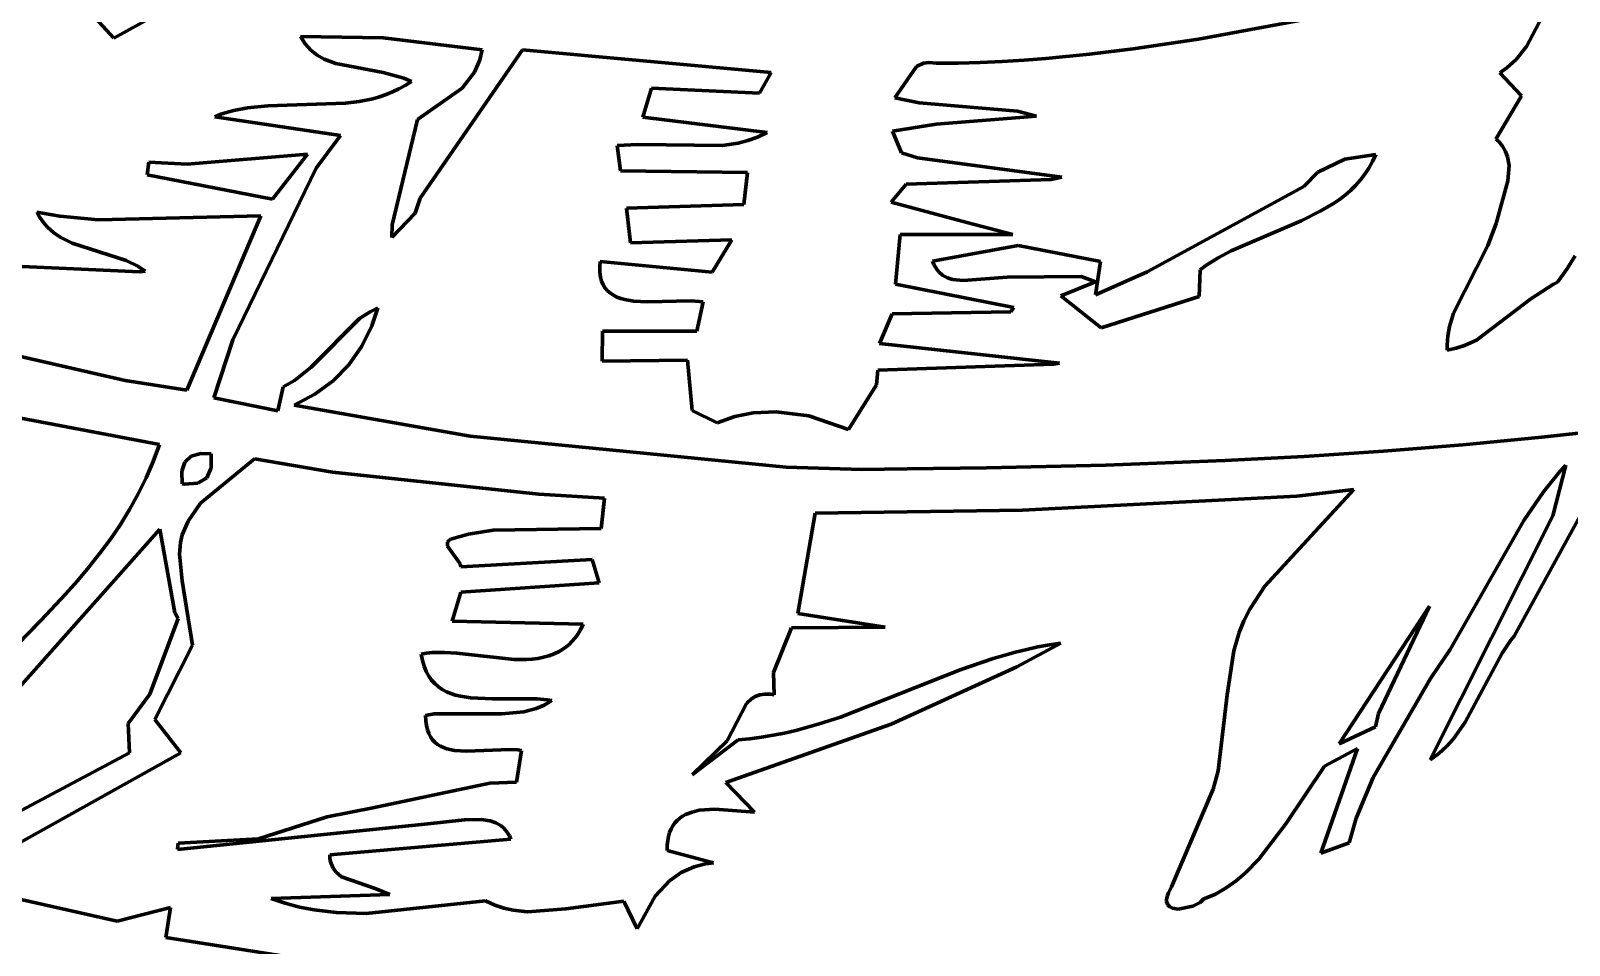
# Model space of a CAD drawing. Header units: millimetres. Extents: x 0 to 14.2, y 0 to 19.5.
# Drawn here: x 7.375 to 8.887, y 10.736 to 11.635 of the extents above; entities that cross this region are included whole.
import ezdxf

# ---------------------------------------------------------------- set-up
doc = ezdxf.new("R2010")
doc.units = ezdxf.units.MM
doc.layers.add('color#010101ff', color=7, linetype='CONTINUOUS', lineweight=100)
doc.layers.add('color#fdfdfdff', color=7, linetype='CONTINUOUS', lineweight=100)

msp = doc.modelspace()

# ---------------------------------------------------------------- linework, layer by layer
at = {"layer": 'color#010101ff'}
for p, q in [((7.2566, 11.8465), (7.4563, 11.6274)), ((8.8451, 11.6192), (8.8838, 11.6923)), ((8.82, 11.6816), (8.5226, 11.6263)), ((7.4563, 11.6274), (7.5402, 11.6739)), ((7.7211, 11.6276), (7.64, 11.6291)), ((7.64, 11.6291), (7.6422, 11.6253)), ((7.6422, 11.6253), (7.6446, 11.6217)), ((7.6446, 11.6217), (7.6473, 11.6186)), ((7.6473, 11.6186), (7.6501, 11.6157)), ((7.8184, 11.6158), (7.7211, 11.6276)), ((7.8582, 11.6161), (7.7576, 11.47)), ((7.8161, 11.606), (7.8184, 11.6158)), ((8.1025, 11.5935), (7.8582, 11.6161)), ((8.4585, 11.6168), (8.4157, 11.6116)), ((8.5226, 11.6263), (8.4585, 11.6168)), ((8.8349, 11.6065), (8.8451, 11.6192)), ((7.6501, 11.6157), (7.6532, 11.6131)), ((7.6532, 11.6131), (7.6564, 11.6108)), ((7.6564, 11.6108), (7.6633, 11.6068)), ((7.6633, 11.6068), (7.6746, 11.6025)), ((7.6746, 11.6025), (7.7211, 11.5936)), ((7.8108, 11.5941), (7.8161, 11.606)), ((8.2522, 11.6027), (8.2454, 11.5995)), ((8.258, 11.6035), (8.2522, 11.6027)), ((8.2647, 11.6027), (8.258, 11.6035)), ((8.2864, 11.6029), (8.2647, 11.6027)), ((8.308, 11.6035), (8.2864, 11.6029)), ((8.3297, 11.6045), (8.308, 11.6035)), ((8.3512, 11.6058), (8.3297, 11.6045)), ((8.3727, 11.6074), (8.3512, 11.6058)), ((8.4157, 11.6116), (8.3727, 11.6074)), ((8.8258, 11.5982), (8.8349, 11.6065)), ((7.7211, 11.5936), (7.7414, 11.5882)), ((7.7414, 11.5882), (7.7489, 11.5849)), ((7.7988, 11.5783), (7.8108, 11.5941)), ((8.091, 11.5732), (8.1025, 11.5935)), ((8.2454, 11.5995), (8.2243, 11.5686)), ((8.8189, 11.5933), (8.8258, 11.5982)), ((8.8403, 11.5708), (8.8189, 11.5933)), ((7.724, 11.572), (7.7175, 11.5698)), ((7.7304, 11.5745), (7.724, 11.572)), ((7.7367, 11.5775), (7.7304, 11.5745)), ((7.7429, 11.581), (7.7367, 11.5775)), ((7.7489, 11.5849), (7.7429, 11.581)), ((7.7548, 11.5476), (7.7988, 11.5783)), ((7.9765, 11.5497), (7.9849, 11.5781)), ((7.9849, 11.5781), (8.091, 11.5732)), ((8.815, 11.5282), (8.8403, 11.5708)), ((7.5745, 11.5564), (7.5681, 11.5547)), ((7.5877, 11.559), (7.5745, 11.5564)), ((7.6079, 11.561), (7.5877, 11.559)), ((7.6841, 11.5634), (7.6079, 11.561)), ((7.6976, 11.5652), (7.6841, 11.5634)), ((7.711, 11.5679), (7.6976, 11.5652)), ((7.7175, 11.5698), (7.711, 11.5679)), ((8.2243, 11.5686), (8.2481, 11.5638)), ((8.2481, 11.5638), (8.3447, 11.5558)), ((8.3447, 11.5558), (8.3633, 11.5507)), ((7.5617, 11.5526), (7.5555, 11.5502)), ((7.5555, 11.5502), (7.6792, 11.5316)), ((7.5681, 11.5547), (7.5617, 11.5526)), ((7.7301, 11.4439), (7.7548, 11.5476)), ((8.0986, 11.5348), (7.9765, 11.5497)), ((8.2648, 11.5427), (8.2219, 11.536)), ((8.3633, 11.5507), (8.2648, 11.5427)), ((7.6792, 11.5316), (7.6554, 11.4995)), ((8.07, 11.5241), (8.0798, 11.5267)), ((8.0798, 11.5267), (8.0893, 11.5302)), ((8.0893, 11.5302), (8.0986, 11.5348)), ((8.2219, 11.536), (8.2307, 11.5147)), ((8.8175, 11.526), (8.815, 11.5282)), ((8.8216, 11.5212), (8.8175, 11.526)), ((7.6466, 11.5135), (7.5284, 11.5034)), ((7.6123, 11.4692), (7.6466, 11.5135)), ((7.9511, 11.5218), (7.9715, 11.523)), ((7.9546, 11.4969), (7.9511, 11.5218)), ((7.9715, 11.523), (8.0549, 11.5219)), ((8.0549, 11.5219), (8.07, 11.5241)), ((8.2307, 11.5147), (8.2465, 11.5096)), ((8.6667, 11.5085), (8.697, 11.5129)), ((8.697, 11.5129), (8.6938, 11.506)), ((8.8246, 11.5161), (8.8216, 11.5212)), ((8.8266, 11.5107), (8.8246, 11.5161)), ((8.828, 11.5021), (8.8266, 11.5107)), ((7.4907, 11.5054), (7.4891, 11.493)), ((7.5284, 11.5034), (7.4907, 11.5054)), ((7.6554, 11.4995), (7.5734, 11.3307)), ((8.0792, 11.4954), (7.9546, 11.4969)), ((8.0758, 11.4638), (8.0792, 11.4954)), ((8.2465, 11.5096), (8.3882, 11.4906)), ((8.6263, 11.4815), (8.64, 11.4957)), ((8.64, 11.4957), (8.6667, 11.5085)), ((8.6902, 11.4996), (8.6862, 11.4936)), ((8.6938, 11.506), (8.6902, 11.4996)), ((8.8268, 11.487), (8.828, 11.5021)), ((7.4891, 11.493), (7.6123, 11.4692)), ((8.2353, 11.4838), (8.2205, 11.4662)), ((8.3778, 11.4883), (8.2353, 11.4838)), ((8.3882, 11.4906), (8.3778, 11.4883)), ((8.4723, 11.3977), (8.6263, 11.4815)), ((8.6771, 11.4827), (8.6721, 11.4778)), ((8.6819, 11.488), (8.6771, 11.4827)), ((8.6862, 11.4936), (8.6819, 11.488)), ((8.8152, 11.4451), (8.8268, 11.487)), ((7.7576, 11.47), (7.7527, 11.4552)), ((8.2205, 11.4662), (8.2949, 11.4463)), ((8.6554, 11.4649), (8.6431, 11.4575)), ((8.6612, 11.4689), (8.6554, 11.4649)), ((8.6668, 11.4732), (8.6612, 11.4689)), ((8.6721, 11.4778), (8.6668, 11.4732)), ((7.4034, 11.4523), (7.3808, 11.4563)), ((7.3808, 11.4563), (7.3831, 11.4522)), ((7.3831, 11.4522), (7.3856, 11.4484)), ((7.4413, 11.4489), (7.4034, 11.4523)), ((7.6009, 11.4526), (7.4413, 11.4489)), ((7.528, 11.2815), (7.6009, 11.4526)), ((7.7527, 11.4552), (7.7298, 11.4314)), ((7.9605, 11.4602), (8.0758, 11.4638)), ((7.9643, 11.4262), (7.9605, 11.4602)), ((8.6431, 11.4575), (8.6235, 11.4478)), ((7.3856, 11.4484), (7.3883, 11.4449)), ((7.3883, 11.4449), (7.3911, 11.4417)), ((7.3911, 11.4417), (7.3973, 11.4361)), ((7.3973, 11.4361), (7.4042, 11.4315)), ((7.7298, 11.4314), (7.7301, 11.4439)), ((8.2293, 11.4344), (8.2248, 11.3855)), ((8.3402, 11.4343), (8.2293, 11.4344)), ((8.2949, 11.4463), (8.3402, 11.4343)), ((8.6235, 11.4478), (8.5549, 11.4184)), ((8.807, 11.4235), (8.8152, 11.4451)), ((7.4042, 11.4315), (7.4153, 11.426)), ((7.4153, 11.426), (7.4684, 11.4087)), ((8.0638, 11.4293), (7.9643, 11.4262)), ((8.0445, 11.3973), (8.0638, 11.4293)), ((8.2613, 11.4081), (8.3453, 11.4235)), ((8.3453, 11.4235), (8.4265, 11.408)), ((8.7734, 11.3569), (8.807, 11.4235)), ((7.4818, 11.3977), (7.3336, 11.4043)), ((7.4684, 11.4087), (7.48, 11.4031)), ((7.9341, 11.4023), (7.9346, 11.408)), ((7.9346, 11.408), (8.0445, 11.3973)), ((8.2626, 11.405), (8.2613, 11.4081)), ((8.2641, 11.4022), (8.2626, 11.405)), ((8.4265, 11.408), (8.4213, 11.3752)), ((8.5421, 11.4115), (8.53, 11.4038)), ((8.5549, 11.4184), (8.5421, 11.4115)), ((8.8929, 11.4134), (8.8848, 11.4002)), ((7.48, 11.4031), (7.4871, 11.3984)), ((7.4871, 11.3984), (7.4818, 11.3977)), ((7.9342, 11.3972), (7.9341, 11.4023)), ((7.9348, 11.3926), (7.9342, 11.3972)), ((7.9359, 11.3885), (7.9348, 11.3926)), ((8.2657, 11.3998), (8.2641, 11.4022)), ((8.2675, 11.3977), (8.2657, 11.3998)), ((8.2715, 11.3942), (8.2675, 11.3977)), ((8.276, 11.3918), (8.2715, 11.3942)), ((8.2809, 11.3902), (8.276, 11.3918)), ((8.2916, 11.3891), (8.2809, 11.3902)), ((8.3346, 11.3923), (8.2916, 11.3891)), ((8.4074, 11.3932), (8.3346, 11.3923)), ((8.4216, 11.388), (8.4074, 11.3932)), ((8.4213, 11.3752), (8.4723, 11.3977)), ((8.5243, 11.3996), (8.5235, 11.3733)), ((8.53, 11.4038), (8.5243, 11.3996)), ((8.8848, 11.4002), (8.8758, 11.3875)), ((7.9375, 11.3849), (7.9359, 11.3885)), ((7.9394, 11.3817), (7.9375, 11.3849)), ((7.9418, 11.379), (7.9394, 11.3817)), ((7.9445, 11.3766), (7.9418, 11.379)), ((7.9476, 11.3746), (7.9445, 11.3766)), ((7.951, 11.3729), (7.9476, 11.3746)), ((8.2248, 11.3855), (8.3411, 11.3625)), ((8.3875, 11.3742), (8.4216, 11.388)), ((8.4269, 11.3427), (8.3875, 11.3742)), ((8.8718, 11.3856), (8.8494, 11.3711)), ((8.8758, 11.3875), (8.8718, 11.3856)), ((7.7083, 11.3585), (7.7158, 11.3622)), ((7.7158, 11.3622), (7.71, 11.3447)), ((7.9547, 11.3715), (7.951, 11.3729)), ((7.9586, 11.3704), (7.9547, 11.3715)), ((7.9671, 11.3689), (7.9586, 11.3704)), ((7.981, 11.3682), (7.9671, 11.3689)), ((8.0238, 11.3691), (7.981, 11.3682)), ((8.032, 11.3686), (8.0238, 11.3691)), ((8.0294, 11.3394), (8.0358, 11.3681)), ((8.0358, 11.3681), (8.032, 11.3686)), ((8.3411, 11.3625), (8.3382, 11.3583)), ((8.5235, 11.3733), (8.4269, 11.3427)), ((8.8494, 11.3711), (8.7961, 11.3306)), ((7.1936, 11.3537), (7.4676, 11.291)), ((7.6505, 11.304), (7.6979, 11.3517)), ((7.6979, 11.3517), (7.7083, 11.3585)), ((7.71, 11.3447), (7.7001, 11.3245)), ((8.2217, 11.3565), (8.2091, 11.3273)), ((8.3382, 11.3583), (8.2217, 11.3565)), ((8.7679, 11.3348), (8.7695, 11.3438)), ((8.7695, 11.3438), (8.7734, 11.3569)), ((7.5734, 11.3307), (7.5547, 11.2737)), ((7.9363, 11.31), (7.9369, 11.3392)), ((7.9369, 11.3392), (8.0294, 11.3394)), ((8.7672, 11.3255), (8.7679, 11.3348)), ((8.7961, 11.3306), (8.7843, 11.3251)), ((7.7001, 11.3245), (7.6874, 11.3064)), ((8.2091, 11.3273), (8.3861, 11.308)), ((8.7673, 11.3208), (8.7672, 11.3255)), ((8.776, 11.3225), (8.7673, 11.3208)), ((8.7843, 11.3251), (8.776, 11.3225)), ((7.634, 11.2908), (7.6505, 11.304)), ((7.6874, 11.3064), (7.672, 11.2906)), ((8.0205, 11.3109), (7.9363, 11.31)), ((8.025, 11.2615), (8.0205, 11.3109)), ((8.2073, 11.3009), (8.2063, 11.2866)), ((8.38, 11.3068), (8.2073, 11.3009)), ((8.3861, 11.308), (8.38, 11.3068)), ((7.4676, 11.291), (7.528, 11.2815)), ((7.6176, 11.261), (7.6227, 11.2846)), ((7.6227, 11.2846), (7.6266, 11.2865)), ((7.6266, 11.2865), (7.634, 11.2908)), ((7.672, 11.2906), (7.6541, 11.2773)), ((8.2063, 11.2866), (8.1787, 11.2428)), ((7.5547, 11.2737), (7.6176, 11.261)), ((7.6541, 11.2773), (7.6336, 11.2667)), ((7.5014, 11.228), (7.3386, 11.2586)), ((7.6336, 11.2667), (7.8067, 11.236)), ((8.0496, 11.2491), (8.025, 11.2615)), ((8.0669, 11.2553), (8.0496, 11.2491)), ((8.0848, 11.2589), (8.0669, 11.2553)), ((8.1076, 11.26), (8.0848, 11.2589)), ((8.1396, 11.256), (8.1076, 11.26)), ((8.1787, 11.2428), (8.1396, 11.256)), ((8.8603, 11.2351), (8.8991, 11.2393)), ((7.4952, 11.2112), (7.5014, 11.228)), ((7.8067, 11.236), (8.1175, 11.2055)), ((8.7046, 11.2214), (8.7825, 11.2277)), ((8.7825, 11.2277), (8.8603, 11.2351)), ((7.4882, 11.195), (7.4952, 11.2112)), ((7.5262, 11.2107), (7.5232, 11.2016)), ((7.5323, 11.2165), (7.5262, 11.2107)), ((7.5418, 11.2192), (7.5323, 11.2165)), ((7.5947, 11.2137), (7.5416, 11.1701)), ((7.5521, 11.2189), (7.5418, 11.2192)), ((7.5521, 11.2049), (7.5521, 11.2189)), ((7.6713, 11.2008), (7.5947, 11.2137)), ((8.3144, 11.2049), (8.4315, 11.2076)), ((8.4315, 11.2076), (8.5486, 11.2121)), ((8.5486, 11.2121), (8.6267, 11.2162)), ((8.6267, 11.2162), (8.7046, 11.2214)), ((8.8712, 11.1577), (8.8837, 11.2077)), ((8.8837, 11.2077), (8.878, 11.2013)), ((7.4804, 11.1793), (7.4882, 11.195)), ((7.5232, 11.2016), (7.5235, 11.1892)), ((7.5389, 11.19), (7.5477, 11.1953)), ((7.5477, 11.1953), (7.5521, 11.2049)), ((7.8742, 11.1792), (7.6713, 11.2008)), ((8.1175, 11.2055), (8.1917, 11.2033)), ((8.1917, 11.2033), (8.2364, 11.204)), ((8.2364, 11.204), (8.3144, 11.2049)), ((8.878, 11.2013), (8.8619, 11.1813)), ((7.4719, 11.1641), (7.4804, 11.1793)), ((7.5235, 11.1892), (7.5257, 11.189)), ((7.5257, 11.189), (7.5389, 11.19)), ((7.9387, 11.1753), (7.8742, 11.1792)), ((8.5878, 11.0887), (8.6754, 11.1836)), ((8.6754, 11.1836), (8.6195, 11.177)), ((8.8619, 11.1813), (8.8427, 11.1532)), ((7.4628, 11.1493), (7.4719, 11.1641)), ((7.5416, 11.1701), (7.5293, 11.1526)), ((7.9354, 11.1453), (7.9387, 11.1753)), ((8.3498, 11.1635), (8.1458, 11.1605)), ((8.6195, 11.177), (8.3498, 11.1635)), ((7.453, 11.135), (7.4628, 11.1493)), ((7.5293, 11.1526), (7.5236, 11.1391)), ((8.1458, 11.1605), (8.1288, 11.0618)), ((8.7503, 10.9179), (8.8712, 11.1577)), ((8.8427, 11.1532), (8.7701, 11.0263)), ((8.8996, 11.1607), (8.8332, 11.0396)), ((7.5015, 11.1448), (7.3477, 10.9712)), ((7.4426, 11.121), (7.453, 11.135)), ((7.5165, 11.0625), (7.5015, 11.1448)), ((7.5236, 11.1391), (7.522, 11.1315)), ((7.7844, 11.1318), (7.7856, 11.1334)), ((7.7845, 11.1281), (7.7844, 11.1318)), ((7.7856, 11.1334), (7.7877, 11.1347)), ((7.7877, 11.1347), (7.7908, 11.1357)), ((7.7908, 11.1357), (7.805, 11.1399)), ((7.805, 11.1399), (7.8294, 11.1437)), ((7.8294, 11.1437), (7.9354, 11.1453)), ((7.4318, 11.1073), (7.4426, 11.121)), ((7.522, 11.1315), (7.521, 11.1202)), ((7.521, 11.1202), (7.5236, 11.094)), ((7.7967, 11.1105), (7.7845, 11.1281)), ((7.4206, 11.094), (7.4318, 11.1073)), ((7.7974, 11.1077), (7.7967, 11.1105)), ((7.9267, 11.1148), (7.7974, 11.1077)), ((7.9335, 11.0919), (7.9267, 11.1148)), ((7.409, 11.0808), (7.4206, 11.094)), ((7.5236, 11.094), (7.5337, 11.0305)), ((7.7974, 11.0826), (7.9335, 11.0919)), ((8.5731, 11.066), (8.5878, 11.0887)), ((7.3849, 11.0551), (7.409, 11.0808)), ((7.7889, 11.0541), (7.7974, 11.0826)), ((7.4916, 10.9826), (7.5195, 11.0569)), ((7.5195, 11.0569), (7.5165, 11.0625)), ((8.1288, 11.0618), (8.2148, 11.0485)), ((8.5674, 11.0547), (8.5731, 11.066)), ((8.7499, 11.0689), (8.6611, 10.9336)), ((8.6998, 10.9635), (8.7499, 11.0689)), ((7.3104, 10.9794), (7.3849, 11.0551)), ((7.9179, 11.0512), (7.7889, 11.0541)), ((7.9111, 11.0396), (7.9147, 11.045)), ((7.9147, 11.045), (7.9179, 11.0512)), ((8.1226, 11.0478), (8.1048, 11.0037)), ((8.2148, 11.0485), (8.1226, 11.0478)), ((8.5576, 11.0251), (8.5628, 11.043)), ((8.5628, 11.043), (8.5674, 11.0547)), ((7.5337, 11.0305), (7.4968, 10.9576)), ((7.8941, 11.0245), (7.8988, 11.0274)), ((7.8988, 11.0274), (7.9032, 11.0308)), ((7.9032, 11.0308), (7.9073, 11.0349)), ((7.9073, 11.0349), (7.9111, 11.0396)), ((8.3427, 11.0238), (8.3538, 11.0265)), ((8.3875, 11.0325), (8.344, 11.0094)), ((8.3538, 11.0265), (8.3649, 11.0289)), ((8.3649, 11.0289), (8.3762, 11.0309)), ((8.3762, 11.0309), (8.3875, 11.0325)), ((8.7701, 11.0263), (8.7507, 10.998)), ((8.8299, 11.0356), (8.8211, 11.0229)), ((8.8332, 11.0396), (8.8299, 11.0356)), ((7.7584, 11.0219), (7.7639, 11.0228)), ((7.7597, 11.0156), (7.7584, 11.0219)), ((7.7614, 11.0099), (7.7597, 11.0156)), ((7.7639, 11.0228), (7.7696, 11.0233)), ((7.7696, 11.0233), (7.7814, 11.0235)), ((7.7814, 11.0235), (7.7936, 11.0228)), ((7.7936, 11.0228), (7.8499, 11.0167)), ((7.8499, 11.0167), (7.8619, 11.0166)), ((7.8619, 11.0166), (7.8677, 11.017)), ((7.8677, 11.017), (7.8733, 11.0177)), ((7.8733, 11.0177), (7.8788, 11.0187)), ((7.8788, 11.0187), (7.8841, 11.0202)), ((7.8841, 11.0202), (7.8892, 11.0221)), ((7.8892, 11.0221), (7.8941, 11.0245)), ((8.2884, 11.0063), (8.3208, 11.0175)), ((8.3208, 11.0175), (8.3427, 11.0238)), ((8.5509, 10.9819), (8.5576, 11.0251)), ((8.8211, 11.0229), (8.785, 10.955)), ((7.7635, 11.0048), (7.7614, 11.0099)), ((7.766, 11.0003), (7.7635, 11.0048)), ((7.7688, 10.9963), (7.766, 11.0003)), ((7.772, 10.9928), (7.7688, 10.9963)), ((8.1048, 11.0037), (8.1054, 10.9819)), ((8.1707, 10.96), (8.2884, 11.0063)), ((8.344, 11.0094), (8.2206, 10.953)), ((8.7507, 10.998), (8.6944, 10.9006)), ((7.4703, 10.9535), (7.4916, 10.9826)), ((7.7755, 10.9897), (7.772, 10.9928)), ((7.7793, 10.9871), (7.7755, 10.9897)), ((7.7834, 10.9849), (7.7793, 10.9871)), ((7.7878, 10.9831), (7.7834, 10.9849)), ((7.7923, 10.9816), (7.7878, 10.9831)), ((7.7971, 10.9804), (7.7923, 10.9816)), ((8.0914, 10.9819), (8.087, 10.9803)), ((8.0964, 10.9826), (8.0914, 10.9819)), ((8.0992, 10.9826), (8.0964, 10.9826)), ((8.1022, 10.9824), (8.0992, 10.9826)), ((8.1054, 10.9819), (8.1022, 10.9824)), ((8.542, 10.9071), (8.5509, 10.9819)), ((7.8071, 10.9788), (7.7971, 10.9804)), ((7.8287, 10.9778), (7.8071, 10.9788)), ((7.8724, 10.978), (7.8287, 10.9778)), ((7.8593, 10.9651), (7.8716, 10.9684)), ((7.8716, 10.9684), (7.8795, 10.9717)), ((7.8823, 10.977), (7.8724, 10.978)), ((7.8795, 10.9717), (7.8871, 10.9761)), ((7.8871, 10.9761), (7.8823, 10.977)), ((8.0784, 10.9733), (8.0594, 10.9367)), ((8.0832, 10.978), (8.0784, 10.9733)), ((8.087, 10.9803), (8.0832, 10.978)), ((7.4719, 10.9248), (7.4703, 10.9535)), ((7.4968, 10.9576), (7.5223, 10.9249)), ((7.7629, 10.9616), (7.7713, 10.9631)), ((7.7631, 10.9564), (7.7629, 10.9616)), ((7.7636, 10.9517), (7.7631, 10.9564)), ((7.7646, 10.9475), (7.7636, 10.9517)), ((7.7713, 10.9631), (7.8377, 10.963)), ((7.8377, 10.963), (7.8593, 10.9651)), ((8.2206, 10.953), (8.0579, 10.8956)), ((8.1268, 10.9468), (8.1489, 10.9529)), ((8.1489, 10.9529), (8.1707, 10.96)), ((8.6611, 10.9336), (8.6966, 10.9503)), ((8.6966, 10.9503), (8.6998, 10.9635)), ((8.785, 10.955), (8.7733, 10.9385)), ((7.766, 10.9438), (7.7646, 10.9475)), ((7.7677, 10.9405), (7.766, 10.9438)), ((7.7697, 10.9377), (7.7677, 10.9405)), ((7.772, 10.9352), (7.7697, 10.9377)), ((7.7746, 10.9331), (7.772, 10.9352)), ((8.0249, 10.9032), (8.07, 10.9377)), ((8.0594, 10.9367), (8.0249, 10.9032)), ((8.07, 10.9377), (8.0816, 10.9387)), ((8.0816, 10.9387), (8.093, 10.9401)), ((8.093, 10.9401), (8.1044, 10.942)), ((8.1044, 10.942), (8.1157, 10.9442)), ((8.1157, 10.9442), (8.1268, 10.9468)), ((8.7733, 10.9385), (8.7665, 10.931)), ((7.5223, 10.9249), (7.3417, 10.8241)), ((7.3554, 10.8629), (7.4719, 10.9248)), ((7.7775, 10.9313), (7.7746, 10.9331)), ((7.7806, 10.9299), (7.7775, 10.9313)), ((7.7839, 10.9287), (7.7806, 10.9299)), ((7.7912, 10.9271), (7.7839, 10.9287)), ((7.8032, 10.9263), (7.7912, 10.9271)), ((7.8458, 10.928), (7.8032, 10.9263)), ((7.8535, 10.9276), (7.8458, 10.928)), ((7.8522, 10.896), (7.8571, 10.9272)), ((7.8571, 10.9272), (7.8535, 10.9276)), ((8.643, 10.8261), (8.6791, 10.9292)), ((8.6791, 10.9292), (8.6467, 10.9118)), ((8.7589, 10.9241), (8.7503, 10.9179)), ((8.7665, 10.931), (8.7589, 10.9241)), ((8.5372, 10.889), (8.542, 10.9071)), ((8.6467, 10.9118), (8.6087, 10.8549)), ((7.711, 10.8708), (7.8259, 10.895)), ((7.8259, 10.895), (7.8522, 10.896)), ((8.0579, 10.8956), (8.0861, 10.8663)), ((8.6944, 10.9006), (8.6777, 10.8604)), ((8.4963, 10.793), (8.5372, 10.889)), ((7.5986, 10.8404), (7.6662, 10.8618)), ((7.6662, 10.8618), (7.711, 10.8708)), ((8.0128, 10.8606), (8.0103, 10.8584)), ((8.0155, 10.8625), (8.0128, 10.8606)), ((8.0184, 10.8641), (8.0155, 10.8625)), ((8.0248, 10.8666), (8.0184, 10.8641)), ((8.0318, 10.8683), (8.0248, 10.8666)), ((8.0471, 10.8695), (8.0318, 10.8683)), ((8.0861, 10.8663), (8.0471, 10.8695)), ((8.6777, 10.8604), (8.6709, 10.8363)), ((7.762, 10.8547), (7.5189, 10.8296)), ((7.801, 10.8588), (7.762, 10.8547)), ((7.8174, 10.8594), (7.801, 10.8588)), ((7.8265, 10.858), (7.8174, 10.8594)), ((7.832, 10.856), (7.8265, 10.858)), ((7.837, 10.853), (7.832, 10.856)), ((7.8393, 10.851), (7.837, 10.853)), ((7.8415, 10.8488), (7.8393, 10.851)), ((7.8434, 10.8462), (7.8415, 10.8488)), ((7.8452, 10.8432), (7.8434, 10.8462)), ((8.0028, 10.8466), (8.0017, 10.8427)), ((8.0043, 10.85), (8.0028, 10.8466)), ((8.006, 10.8531), (8.0043, 10.85)), ((8.008, 10.8559), (8.006, 10.8531)), ((8.0103, 10.8584), (8.008, 10.8559)), ((8.6087, 10.8549), (8.5819, 10.8201)), ((7.5189, 10.8296), (7.5196, 10.836)), ((7.5196, 10.836), (7.5986, 10.8404)), ((7.6686, 10.8246), (7.8468, 10.8399)), ((7.8468, 10.8399), (7.8452, 10.8432)), ((8.0005, 10.8339), (8.0004, 10.8289)), ((8.0009, 10.8385), (8.0005, 10.8339)), ((8.0017, 10.8427), (8.0009, 10.8385)), ((8.6709, 10.8363), (8.643, 10.8261)), ((7.6688, 10.8215), (7.6686, 10.8246)), ((7.6692, 10.8186), (7.6688, 10.8215)), ((7.6699, 10.816), (7.6692, 10.8186)), ((7.6719, 10.8113), (7.6699, 10.816)), ((8.0004, 10.8289), (8.0458, 10.8168)), ((8.0379, 10.8157), (8.027, 10.8128)), ((8.0458, 10.8168), (8.0379, 10.8157)), ((8.5819, 10.8201), (8.569, 10.8069)), ((7.2443, 10.8078), (7.4596, 10.7592)), ((7.6748, 10.8074), (7.6719, 10.8113)), ((7.6803, 10.8028), (7.6748, 10.8074)), ((7.7133, 10.7915), (7.6803, 10.8028)), ((8.0026, 10.7991), (7.9884, 10.7839)), ((8.014, 10.807), (8.0026, 10.7991)), ((8.027, 10.8128), (8.014, 10.807)), ((8.5597, 10.7991), (8.5498, 10.7921)), ((8.569, 10.8069), (8.5597, 10.7991)), ((7.6109, 10.7816), (7.7278, 10.7856)), ((7.7278, 10.7856), (7.7133, 10.7915)), ((7.9884, 10.7839), (7.9709, 10.7519)), ((8.4916, 10.7824), (8.4922, 10.7846)), ((8.4922, 10.7846), (8.4932, 10.7872)), ((8.4932, 10.7872), (8.4945, 10.7899)), ((8.4945, 10.7899), (8.4963, 10.793)), ((8.5393, 10.786), (8.5337, 10.7834)), ((8.5498, 10.7921), (8.5393, 10.786)), ((7.4596, 10.7592), (7.5122, 10.7726)), ((7.5122, 10.7726), (7.5074, 10.7432)), ((7.6248, 10.7769), (7.6109, 10.7816)), ((7.6389, 10.7731), (7.6248, 10.7769)), ((7.6532, 10.7703), (7.6389, 10.7731)), ((7.6749, 10.7677), (7.6532, 10.7703)), ((7.8219, 10.7792), (7.7043, 10.7668)), ((7.8309, 10.775), (7.8219, 10.7792)), ((7.8399, 10.772), (7.8309, 10.775)), ((7.8491, 10.77), (7.8399, 10.772)), ((7.863, 10.7686), (7.8491, 10.77)), ((7.9008, 10.7715), (7.863, 10.7686)), ((7.9577, 10.7791), (7.9008, 10.7715)), ((7.9709, 10.7519), (7.9577, 10.7791)), ((8.4914, 10.7803), (8.4916, 10.7824)), ((8.4914, 10.7785), (8.4914, 10.7803)), ((8.4918, 10.7769), (8.4914, 10.7785)), ((8.4925, 10.7755), (8.4918, 10.7769)), ((8.4945, 10.7734), (8.4925, 10.7755)), ((8.4973, 10.772), (8.4945, 10.7734)), ((8.5027, 10.7711), (8.4973, 10.772)), ((8.5172, 10.7739), (8.5027, 10.7711)), ((8.5243, 10.7776), (8.5172, 10.7739)), ((8.528, 10.7811), (8.5243, 10.7776)), ((8.5337, 10.7834), (8.528, 10.7811)), ((7.7043, 10.7668), (7.6749, 10.7677)), ((7.5074, 10.7432), (7.6718, 10.7174))]:
    msp.add_line(p, q, dxfattribs=at)
at = {"layer": 'color#fdfdfdff'}
for p, q in [((7.4563, 11.6274), (7.2566, 11.8465)), ((8.8838, 11.6923), (8.8451, 11.6192)), ((8.5226, 11.6263), (8.82, 11.6816)), ((7.5402, 11.6739), (7.4563, 11.6274)), ((7.6422, 11.6253), (7.64, 11.6291)), ((7.64, 11.6291), (7.7211, 11.6276)), ((7.6446, 11.6217), (7.6422, 11.6253)), ((7.6473, 11.6186), (7.6446, 11.6217)), ((7.6501, 11.6157), (7.6473, 11.6186)), ((7.7211, 11.6276), (7.8184, 11.6158)), ((7.7576, 11.47), (7.8582, 11.6161)), ((7.8184, 11.6158), (7.8161, 11.606)), ((7.8582, 11.6161), (8.1025, 11.5935)), ((8.4157, 11.6116), (8.4585, 11.6168)), ((8.4585, 11.6168), (8.5226, 11.6263)), ((8.8451, 11.6192), (8.8349, 11.6065)), ((7.6532, 11.6131), (7.6501, 11.6157)), ((7.6564, 11.6108), (7.6532, 11.6131)), ((7.6633, 11.6068), (7.6564, 11.6108)), ((7.6746, 11.6025), (7.6633, 11.6068)), ((7.7211, 11.5936), (7.6746, 11.6025)), ((7.8161, 11.606), (7.8108, 11.5941)), ((8.2454, 11.5995), (8.2522, 11.6027)), ((8.2522, 11.6027), (8.258, 11.6035)), ((8.258, 11.6035), (8.2647, 11.6027)), ((8.2647, 11.6027), (8.2864, 11.6029)), ((8.2864, 11.6029), (8.308, 11.6035)), ((8.308, 11.6035), (8.3297, 11.6045)), ((8.3297, 11.6045), (8.3512, 11.6058)), ((8.3512, 11.6058), (8.3727, 11.6074)), ((8.3727, 11.6074), (8.4157, 11.6116)), ((8.8349, 11.6065), (8.8258, 11.5982)), ((7.7414, 11.5882), (7.7211, 11.5936)), ((7.7489, 11.5849), (7.7414, 11.5882)), ((7.8108, 11.5941), (7.7988, 11.5783)), ((8.1025, 11.5935), (8.091, 11.5732)), ((8.2243, 11.5686), (8.2454, 11.5995)), ((8.8258, 11.5982), (8.8189, 11.5933)), ((8.8189, 11.5933), (8.8403, 11.5708)), ((7.7175, 11.5698), (7.724, 11.572)), ((7.724, 11.572), (7.7304, 11.5745)), ((7.7304, 11.5745), (7.7367, 11.5775)), ((7.7367, 11.5775), (7.7429, 11.581)), ((7.7429, 11.581), (7.7489, 11.5849)), ((7.7988, 11.5783), (7.7548, 11.5476)), ((7.9849, 11.5781), (7.9765, 11.5497)), ((8.091, 11.5732), (7.9849, 11.5781)), ((8.8403, 11.5708), (8.815, 11.5282)), ((7.5681, 11.5547), (7.5745, 11.5564)), ((7.5745, 11.5564), (7.5877, 11.559)), ((7.5877, 11.559), (7.6079, 11.561)), ((7.6079, 11.561), (7.6841, 11.5634)), ((7.6841, 11.5634), (7.6976, 11.5652)), ((7.6976, 11.5652), (7.711, 11.5679)), ((7.711, 11.5679), (7.7175, 11.5698)), ((8.2481, 11.5638), (8.2243, 11.5686)), ((8.3447, 11.5558), (8.2481, 11.5638)), ((8.3633, 11.5507), (8.3447, 11.5558)), ((7.5555, 11.5502), (7.5617, 11.5526)), ((7.6792, 11.5316), (7.5555, 11.5502)), ((7.5617, 11.5526), (7.5681, 11.5547)), ((7.7548, 11.5476), (7.7301, 11.4439)), ((7.9765, 11.5497), (8.0986, 11.5348)), ((8.2219, 11.536), (8.2648, 11.5427)), ((8.2648, 11.5427), (8.3633, 11.5507)), ((7.6554, 11.4995), (7.6792, 11.5316)), ((8.0798, 11.5267), (8.07, 11.5241)), ((8.0893, 11.5302), (8.0798, 11.5267)), ((8.0986, 11.5348), (8.0893, 11.5302)), ((8.2307, 11.5147), (8.2219, 11.536)), ((8.815, 11.5282), (8.8175, 11.526)), ((8.8175, 11.526), (8.8216, 11.5212)), ((7.5284, 11.5034), (7.6466, 11.5135)), ((7.6466, 11.5135), (7.6123, 11.4692)), ((7.9715, 11.523), (7.9511, 11.5218)), ((7.9511, 11.5218), (7.9546, 11.4969)), ((8.0549, 11.5219), (7.9715, 11.523)), ((8.07, 11.5241), (8.0549, 11.5219)), ((8.2465, 11.5096), (8.2307, 11.5147)), ((8.697, 11.5129), (8.6667, 11.5085)), ((8.6938, 11.506), (8.697, 11.5129)), ((8.8216, 11.5212), (8.8246, 11.5161)), ((8.8246, 11.5161), (8.8266, 11.5107)), ((8.8266, 11.5107), (8.828, 11.5021)), ((7.4891, 11.493), (7.4907, 11.5054)), ((7.4907, 11.5054), (7.5284, 11.5034)), ((7.5734, 11.3307), (7.6554, 11.4995)), ((7.9546, 11.4969), (8.0792, 11.4954)), ((8.0792, 11.4954), (8.0758, 11.4638)), ((8.3882, 11.4906), (8.2465, 11.5096)), ((8.64, 11.4957), (8.6263, 11.4815)), ((8.6667, 11.5085), (8.64, 11.4957)), ((8.6862, 11.4936), (8.6902, 11.4996)), ((8.6902, 11.4996), (8.6938, 11.506)), ((8.828, 11.5021), (8.8268, 11.487)), ((7.6123, 11.4692), (7.4891, 11.493)), ((8.2205, 11.4662), (8.2353, 11.4838)), ((8.2353, 11.4838), (8.3778, 11.4883)), ((8.3778, 11.4883), (8.3882, 11.4906)), ((8.6263, 11.4815), (8.4723, 11.3977)), ((8.6721, 11.4778), (8.6771, 11.4827)), ((8.6771, 11.4827), (8.6819, 11.488)), ((8.6819, 11.488), (8.6862, 11.4936)), ((8.8268, 11.487), (8.8152, 11.4451)), ((7.7527, 11.4552), (7.7576, 11.47)), ((8.2949, 11.4463), (8.2205, 11.4662)), ((8.6431, 11.4575), (8.6554, 11.4649)), ((8.6554, 11.4649), (8.6612, 11.4689)), ((8.6612, 11.4689), (8.6668, 11.4732)), ((8.6668, 11.4732), (8.6721, 11.4778)), ((7.3831, 11.4522), (7.3808, 11.4563)), ((7.3808, 11.4563), (7.4034, 11.4523)), ((7.3856, 11.4484), (7.3831, 11.4522)), ((7.4034, 11.4523), (7.4413, 11.4489)), ((7.4413, 11.4489), (7.6009, 11.4526)), ((7.6009, 11.4526), (7.528, 11.2815)), ((7.7298, 11.4314), (7.7527, 11.4552)), ((8.0758, 11.4638), (7.9605, 11.4602)), ((7.9605, 11.4602), (7.9643, 11.4262)), ((8.6235, 11.4478), (8.6431, 11.4575)), ((7.3883, 11.4449), (7.3856, 11.4484)), ((7.3911, 11.4417), (7.3883, 11.4449)), ((7.3973, 11.4361), (7.3911, 11.4417)), ((7.4042, 11.4315), (7.3973, 11.4361)), ((7.7301, 11.4439), (7.7298, 11.4314)), ((8.2248, 11.3855), (8.2293, 11.4344)), ((8.2293, 11.4344), (8.3402, 11.4343)), ((8.3402, 11.4343), (8.2949, 11.4463)), ((8.5549, 11.4184), (8.6235, 11.4478)), ((8.8152, 11.4451), (8.807, 11.4235)), ((7.4153, 11.426), (7.4042, 11.4315)), ((7.4684, 11.4087), (7.4153, 11.426)), ((7.9643, 11.4262), (8.0638, 11.4293)), ((8.0638, 11.4293), (8.0445, 11.3973)), ((8.3453, 11.4235), (8.2613, 11.4081)), ((8.4265, 11.408), (8.3453, 11.4235)), ((8.807, 11.4235), (8.7734, 11.3569)), ((7.3336, 11.4043), (7.4818, 11.3977)), ((7.48, 11.4031), (7.4684, 11.4087)), ((7.9346, 11.408), (7.9341, 11.4023)), ((8.0445, 11.3973), (7.9346, 11.408)), ((8.2613, 11.4081), (8.2626, 11.405)), ((8.2626, 11.405), (8.2641, 11.4022)), ((8.4213, 11.3752), (8.4265, 11.408)), ((8.53, 11.4038), (8.5421, 11.4115)), ((8.5421, 11.4115), (8.5549, 11.4184)), ((8.8848, 11.4002), (8.8929, 11.4134)), ((7.4871, 11.3984), (7.48, 11.4031)), ((7.4818, 11.3977), (7.4871, 11.3984)), ((7.9341, 11.4023), (7.9342, 11.3972)), ((7.9342, 11.3972), (7.9348, 11.3926)), ((7.9348, 11.3926), (7.9359, 11.3885)), ((8.2641, 11.4022), (8.2657, 11.3998)), ((8.2657, 11.3998), (8.2675, 11.3977)), ((8.2675, 11.3977), (8.2715, 11.3942)), ((8.2715, 11.3942), (8.276, 11.3918)), ((8.276, 11.3918), (8.2809, 11.3902)), ((8.2809, 11.3902), (8.2916, 11.3891)), ((8.2916, 11.3891), (8.3346, 11.3923)), ((8.3346, 11.3923), (8.4074, 11.3932)), ((8.4074, 11.3932), (8.4216, 11.388)), ((8.4723, 11.3977), (8.4213, 11.3752)), ((8.5235, 11.3733), (8.5243, 11.3996)), ((8.5243, 11.3996), (8.53, 11.4038)), ((8.8758, 11.3875), (8.8848, 11.4002)), ((7.9359, 11.3885), (7.9375, 11.3849)), ((7.9375, 11.3849), (7.9394, 11.3817)), ((7.9394, 11.3817), (7.9418, 11.379)), ((7.9418, 11.379), (7.9445, 11.3766)), ((7.9445, 11.3766), (7.9476, 11.3746)), ((7.9476, 11.3746), (7.951, 11.3729)), ((8.3411, 11.3625), (8.2248, 11.3855)), ((8.4216, 11.388), (8.3875, 11.3742)), ((8.3875, 11.3742), (8.4269, 11.3427)), ((8.8494, 11.3711), (8.8718, 11.3856)), ((8.8718, 11.3856), (8.8758, 11.3875)), ((7.7158, 11.3622), (7.7083, 11.3585)), ((7.71, 11.3447), (7.7158, 11.3622)), ((7.951, 11.3729), (7.9547, 11.3715)), ((7.9547, 11.3715), (7.9586, 11.3704)), ((7.9586, 11.3704), (7.9671, 11.3689)), ((7.9671, 11.3689), (7.981, 11.3682)), ((7.981, 11.3682), (8.0238, 11.3691)), ((8.0238, 11.3691), (8.032, 11.3686)), ((8.0358, 11.3681), (8.0294, 11.3394)), ((8.032, 11.3686), (8.0358, 11.3681)), ((8.3382, 11.3583), (8.3411, 11.3625)), ((8.4269, 11.3427), (8.5235, 11.3733)), ((8.7961, 11.3306), (8.8494, 11.3711)), ((7.4676, 11.291), (7.1936, 11.3537)), ((7.6979, 11.3517), (7.6505, 11.304)), ((7.7083, 11.3585), (7.6979, 11.3517)), ((7.7001, 11.3245), (7.71, 11.3447)), ((8.2091, 11.3273), (8.2217, 11.3565)), ((8.2217, 11.3565), (8.3382, 11.3583)), ((8.7695, 11.3438), (8.7679, 11.3348)), ((8.7734, 11.3569), (8.7695, 11.3438)), ((7.5547, 11.2737), (7.5734, 11.3307)), ((7.9369, 11.3392), (7.9363, 11.31)), ((8.0294, 11.3394), (7.9369, 11.3392)), ((8.7679, 11.3348), (8.7672, 11.3255)), ((8.7843, 11.3251), (8.7961, 11.3306)), ((7.6874, 11.3064), (7.7001, 11.3245)), ((8.3861, 11.308), (8.2091, 11.3273)), ((8.7672, 11.3255), (8.7673, 11.3208)), ((8.7673, 11.3208), (8.776, 11.3225)), ((8.776, 11.3225), (8.7843, 11.3251)), ((7.6505, 11.304), (7.634, 11.2908)), ((7.672, 11.2906), (7.6874, 11.3064)), ((7.9363, 11.31), (8.0205, 11.3109)), ((8.0205, 11.3109), (8.025, 11.2615)), ((8.2063, 11.2866), (8.2073, 11.3009)), ((8.2073, 11.3009), (8.38, 11.3068)), ((8.38, 11.3068), (8.3861, 11.308)), ((7.528, 11.2815), (7.4676, 11.291)), ((7.6227, 11.2846), (7.6176, 11.261)), ((7.6266, 11.2865), (7.6227, 11.2846)), ((7.634, 11.2908), (7.6266, 11.2865)), ((7.6541, 11.2773), (7.672, 11.2906)), ((8.1787, 11.2428), (8.2063, 11.2866)), ((7.6176, 11.261), (7.5547, 11.2737)), ((7.6336, 11.2667), (7.6541, 11.2773)), ((7.3386, 11.2586), (7.5014, 11.228)), ((7.8067, 11.236), (7.6336, 11.2667)), ((8.025, 11.2615), (8.0496, 11.2491)), ((8.0496, 11.2491), (8.0669, 11.2553)), ((8.0669, 11.2553), (8.0848, 11.2589)), ((8.0848, 11.2589), (8.1076, 11.26)), ((8.1076, 11.26), (8.1396, 11.256)), ((8.1396, 11.256), (8.1787, 11.2428)), ((8.8991, 11.2393), (8.8603, 11.2351)), ((7.5014, 11.228), (7.4952, 11.2112)), ((8.1175, 11.2055), (7.8067, 11.236)), ((8.7825, 11.2277), (8.7046, 11.2214)), ((8.8603, 11.2351), (8.7825, 11.2277)), ((7.4952, 11.2112), (7.4882, 11.195)), ((7.5232, 11.2016), (7.5262, 11.2107)), ((7.5262, 11.2107), (7.5323, 11.2165)), ((7.5323, 11.2165), (7.5418, 11.2192)), ((7.5416, 11.1701), (7.5947, 11.2137)), ((7.5418, 11.2192), (7.5521, 11.2189)), ((7.5521, 11.2189), (7.5521, 11.2049)), ((7.5947, 11.2137), (7.6713, 11.2008)), ((8.4315, 11.2076), (8.3144, 11.2049)), ((8.5486, 11.2121), (8.4315, 11.2076)), ((8.6267, 11.2162), (8.5486, 11.2121)), ((8.7046, 11.2214), (8.6267, 11.2162)), ((8.8837, 11.2077), (8.8712, 11.1577)), ((8.878, 11.2013), (8.8837, 11.2077)), ((7.4882, 11.195), (7.4804, 11.1793)), ((7.5235, 11.1892), (7.5232, 11.2016)), ((7.5477, 11.1953), (7.5389, 11.19)), ((7.5521, 11.2049), (7.5477, 11.1953)), ((7.6713, 11.2008), (7.8742, 11.1792)), ((8.1917, 11.2033), (8.1175, 11.2055)), ((8.2364, 11.204), (8.1917, 11.2033)), ((8.3144, 11.2049), (8.2364, 11.204)), ((8.8619, 11.1813), (8.878, 11.2013)), ((7.4804, 11.1793), (7.4719, 11.1641)), ((7.5257, 11.189), (7.5235, 11.1892)), ((7.5389, 11.19), (7.5257, 11.189)), ((7.8742, 11.1792), (7.9387, 11.1753)), ((8.6754, 11.1836), (8.5878, 11.0887)), ((8.6195, 11.177), (8.6754, 11.1836)), ((8.8427, 11.1532), (8.8619, 11.1813)), ((7.4719, 11.1641), (7.4628, 11.1493)), ((7.5293, 11.1526), (7.5416, 11.1701)), ((7.9387, 11.1753), (7.9354, 11.1453)), ((8.1458, 11.1605), (8.3498, 11.1635)), ((8.3498, 11.1635), (8.6195, 11.177)), ((7.4628, 11.1493), (7.453, 11.135)), ((7.5236, 11.1391), (7.5293, 11.1526)), ((8.1288, 11.0618), (8.1458, 11.1605)), ((8.8712, 11.1577), (8.7503, 10.9179)), ((8.7701, 11.0263), (8.8427, 11.1532)), ((8.8332, 11.0396), (8.8996, 11.1607)), ((7.3477, 10.9712), (7.5015, 11.1448)), ((7.453, 11.135), (7.4426, 11.121)), ((7.5015, 11.1448), (7.5165, 11.0625)), ((7.522, 11.1315), (7.5236, 11.1391)), ((7.7856, 11.1334), (7.7844, 11.1318)), ((7.7844, 11.1318), (7.7845, 11.1281)), ((7.7877, 11.1347), (7.7856, 11.1334)), ((7.7908, 11.1357), (7.7877, 11.1347)), ((7.805, 11.1399), (7.7908, 11.1357)), ((7.8294, 11.1437), (7.805, 11.1399)), ((7.9354, 11.1453), (7.8294, 11.1437)), ((7.4426, 11.121), (7.4318, 11.1073)), ((7.521, 11.1202), (7.522, 11.1315)), ((7.5236, 11.094), (7.521, 11.1202)), ((7.7845, 11.1281), (7.7967, 11.1105)), ((7.4318, 11.1073), (7.4206, 11.094)), ((7.7967, 11.1105), (7.7974, 11.1077)), ((7.7974, 11.1077), (7.9267, 11.1148)), ((7.9267, 11.1148), (7.9335, 11.0919)), ((7.4206, 11.094), (7.409, 11.0808)), ((7.5337, 11.0305), (7.5236, 11.094)), ((7.9335, 11.0919), (7.7974, 11.0826)), ((8.5878, 11.0887), (8.5731, 11.066)), ((7.409, 11.0808), (7.3849, 11.0551)), ((7.7974, 11.0826), (7.7889, 11.0541)), ((7.5195, 11.0569), (7.4916, 10.9826)), ((7.5165, 11.0625), (7.5195, 11.0569)), ((8.2148, 11.0485), (8.1288, 11.0618)), ((8.5731, 11.066), (8.5674, 11.0547)), ((8.6611, 10.9336), (8.7499, 11.0689)), ((8.7499, 11.0689), (8.6998, 10.9635)), ((7.3849, 11.0551), (7.3104, 10.9794)), ((7.7889, 11.0541), (7.9179, 11.0512)), ((7.9147, 11.045), (7.9111, 11.0396)), ((7.9179, 11.0512), (7.9147, 11.045)), ((8.1048, 11.0037), (8.1226, 11.0478)), ((8.1226, 11.0478), (8.2148, 11.0485)), ((8.5628, 11.043), (8.5576, 11.0251)), ((8.5674, 11.0547), (8.5628, 11.043)), ((7.4968, 10.9576), (7.5337, 11.0305)), ((7.8988, 11.0274), (7.8941, 11.0245)), ((7.9032, 11.0308), (7.8988, 11.0274)), ((7.9073, 11.0349), (7.9032, 11.0308)), ((7.9111, 11.0396), (7.9073, 11.0349)), ((8.3538, 11.0265), (8.3427, 11.0238)), ((8.344, 11.0094), (8.3875, 11.0325)), ((8.3649, 11.0289), (8.3538, 11.0265)), ((8.3762, 11.0309), (8.3649, 11.0289)), ((8.3875, 11.0325), (8.3762, 11.0309)), ((8.7507, 10.998), (8.7701, 11.0263)), ((8.8211, 11.0229), (8.8299, 11.0356)), ((8.8299, 11.0356), (8.8332, 11.0396)), ((7.7639, 11.0228), (7.7584, 11.0219)), ((7.7584, 11.0219), (7.7597, 11.0156)), ((7.7597, 11.0156), (7.7614, 11.0099)), ((7.7696, 11.0233), (7.7639, 11.0228)), ((7.7814, 11.0235), (7.7696, 11.0233)), ((7.7936, 11.0228), (7.7814, 11.0235)), ((7.8499, 11.0167), (7.7936, 11.0228)), ((7.8619, 11.0166), (7.8499, 11.0167)), ((7.8677, 11.017), (7.8619, 11.0166)), ((7.8733, 11.0177), (7.8677, 11.017)), ((7.8788, 11.0187), (7.8733, 11.0177)), ((7.8841, 11.0202), (7.8788, 11.0187)), ((7.8892, 11.0221), (7.8841, 11.0202)), ((7.8941, 11.0245), (7.8892, 11.0221)), ((8.3208, 11.0175), (8.2884, 11.0063)), ((8.3427, 11.0238), (8.3208, 11.0175)), ((8.5576, 11.0251), (8.5509, 10.9819)), ((8.785, 10.955), (8.8211, 11.0229)), ((7.7614, 11.0099), (7.7635, 11.0048)), ((7.7635, 11.0048), (7.766, 11.0003)), ((7.766, 11.0003), (7.7688, 10.9963)), ((7.7688, 10.9963), (7.772, 10.9928)), ((8.1054, 10.9819), (8.1048, 11.0037)), ((8.2884, 11.0063), (8.1707, 10.96)), ((8.2206, 10.953), (8.344, 11.0094)), ((8.6944, 10.9006), (8.7507, 10.998)), ((7.4916, 10.9826), (7.4703, 10.9535)), ((7.772, 10.9928), (7.7755, 10.9897)), ((7.7755, 10.9897), (7.7793, 10.9871)), ((7.7793, 10.9871), (7.7834, 10.9849)), ((7.7834, 10.9849), (7.7878, 10.9831)), ((7.7878, 10.9831), (7.7923, 10.9816)), ((7.7923, 10.9816), (7.7971, 10.9804)), ((8.087, 10.9803), (8.0914, 10.9819)), ((8.0914, 10.9819), (8.0964, 10.9826)), ((8.0964, 10.9826), (8.0992, 10.9826)), ((8.0992, 10.9826), (8.1022, 10.9824)), ((8.1022, 10.9824), (8.1054, 10.9819)), ((8.5509, 10.9819), (8.542, 10.9071)), ((7.7971, 10.9804), (7.8071, 10.9788)), ((7.8071, 10.9788), (7.8287, 10.9778)), ((7.8287, 10.9778), (7.8724, 10.978)), ((7.8716, 10.9684), (7.8593, 10.9651)), ((7.8795, 10.9717), (7.8716, 10.9684)), ((7.8724, 10.978), (7.8823, 10.977)), ((7.8871, 10.9761), (7.8795, 10.9717)), ((7.8823, 10.977), (7.8871, 10.9761)), ((8.0594, 10.9367), (8.0784, 10.9733)), ((8.0784, 10.9733), (8.0832, 10.978)), ((8.0832, 10.978), (8.087, 10.9803)), ((7.4703, 10.9535), (7.4719, 10.9248)), ((7.5223, 10.9249), (7.4968, 10.9576)), ((7.7713, 10.9631), (7.7629, 10.9616)), ((7.7629, 10.9616), (7.7631, 10.9564)), ((7.7631, 10.9564), (7.7636, 10.9517)), ((7.7636, 10.9517), (7.7646, 10.9475)), ((7.8377, 10.963), (7.7713, 10.9631)), ((7.8593, 10.9651), (7.8377, 10.963)), ((8.0579, 10.8956), (8.2206, 10.953)), ((8.1489, 10.9529), (8.1268, 10.9468)), ((8.1707, 10.96), (8.1489, 10.9529)), ((8.6966, 10.9503), (8.6611, 10.9336)), ((8.6998, 10.9635), (8.6966, 10.9503)), ((8.7733, 10.9385), (8.785, 10.955)), ((7.7646, 10.9475), (7.766, 10.9438)), ((7.766, 10.9438), (7.7677, 10.9405)), ((7.7677, 10.9405), (7.7697, 10.9377)), ((7.7697, 10.9377), (7.772, 10.9352)), ((7.772, 10.9352), (7.7746, 10.9331)), ((8.07, 10.9377), (8.0249, 10.9032)), ((8.0249, 10.9032), (8.0594, 10.9367)), ((8.0816, 10.9387), (8.07, 10.9377)), ((8.093, 10.9401), (8.0816, 10.9387)), ((8.1044, 10.942), (8.093, 10.9401)), ((8.1157, 10.9442), (8.1044, 10.942)), ((8.1268, 10.9468), (8.1157, 10.9442)), ((8.7665, 10.931), (8.7733, 10.9385)), ((7.3417, 10.8241), (7.5223, 10.9249)), ((7.4719, 10.9248), (7.3554, 10.8629)), ((7.7746, 10.9331), (7.7775, 10.9313)), ((7.7775, 10.9313), (7.7806, 10.9299)), ((7.7806, 10.9299), (7.7839, 10.9287)), ((7.7839, 10.9287), (7.7912, 10.9271)), ((7.7912, 10.9271), (7.8032, 10.9263)), ((7.8032, 10.9263), (7.8458, 10.928)), ((7.8458, 10.928), (7.8535, 10.9276)), ((7.8571, 10.9272), (7.8522, 10.896)), ((7.8535, 10.9276), (7.8571, 10.9272)), ((8.6791, 10.9292), (8.643, 10.8261)), ((8.6467, 10.9118), (8.6791, 10.9292)), ((8.7503, 10.9179), (8.7589, 10.9241)), ((8.7589, 10.9241), (8.7665, 10.931)), ((8.542, 10.9071), (8.5372, 10.889)), ((8.6087, 10.8549), (8.6467, 10.9118)), ((7.8259, 10.895), (7.711, 10.8708)), ((7.8522, 10.896), (7.8259, 10.895)), ((8.0861, 10.8663), (8.0579, 10.8956)), ((8.6777, 10.8604), (8.6944, 10.9006)), ((8.5372, 10.889), (8.4963, 10.793)), ((7.6662, 10.8618), (7.5986, 10.8404)), ((7.711, 10.8708), (7.6662, 10.8618)), ((8.0103, 10.8584), (8.0128, 10.8606)), ((8.0128, 10.8606), (8.0155, 10.8625)), ((8.0155, 10.8625), (8.0184, 10.8641)), ((8.0184, 10.8641), (8.0248, 10.8666)), ((8.0248, 10.8666), (8.0318, 10.8683)), ((8.0318, 10.8683), (8.0471, 10.8695)), ((8.0471, 10.8695), (8.0861, 10.8663)), ((8.6709, 10.8363), (8.6777, 10.8604)), ((7.5189, 10.8296), (7.762, 10.8547)), ((7.762, 10.8547), (7.801, 10.8588)), ((7.801, 10.8588), (7.8174, 10.8594)), ((7.8174, 10.8594), (7.8265, 10.858)), ((7.8265, 10.858), (7.832, 10.856)), ((7.832, 10.856), (7.837, 10.853)), ((7.837, 10.853), (7.8393, 10.851)), ((7.8393, 10.851), (7.8415, 10.8488)), ((7.8415, 10.8488), (7.8434, 10.8462)), ((7.8434, 10.8462), (7.8452, 10.8432)), ((8.0017, 10.8427), (8.0028, 10.8466)), ((8.0028, 10.8466), (8.0043, 10.85)), ((8.0043, 10.85), (8.006, 10.8531)), ((8.006, 10.8531), (8.008, 10.8559)), ((8.008, 10.8559), (8.0103, 10.8584)), ((8.5819, 10.8201), (8.6087, 10.8549)), ((7.5196, 10.836), (7.5189, 10.8296)), ((7.5986, 10.8404), (7.5196, 10.836)), ((7.8468, 10.8399), (7.6686, 10.8246)), ((7.8452, 10.8432), (7.8468, 10.8399)), ((8.0004, 10.8289), (8.0005, 10.8339)), ((8.0005, 10.8339), (8.0009, 10.8385)), ((8.0009, 10.8385), (8.0017, 10.8427)), ((8.643, 10.8261), (8.6709, 10.8363)), ((7.6686, 10.8246), (7.6688, 10.8215)), ((7.6688, 10.8215), (7.6692, 10.8186)), ((7.6692, 10.8186), (7.6699, 10.816)), ((7.6699, 10.816), (7.6719, 10.8113)), ((8.0458, 10.8168), (8.0004, 10.8289)), ((8.027, 10.8128), (8.0379, 10.8157)), ((8.0379, 10.8157), (8.0458, 10.8168)), ((8.569, 10.8069), (8.5819, 10.8201)), ((7.4596, 10.7592), (7.2443, 10.8078)), ((7.6719, 10.8113), (7.6748, 10.8074)), ((7.6748, 10.8074), (7.6803, 10.8028)), ((7.6803, 10.8028), (7.7133, 10.7915)), ((7.9884, 10.7839), (8.0026, 10.7991)), ((8.0026, 10.7991), (8.014, 10.807)), ((8.014, 10.807), (8.027, 10.8128)), ((8.5498, 10.7921), (8.5597, 10.7991)), ((8.5597, 10.7991), (8.569, 10.8069)), ((7.7278, 10.7856), (7.6109, 10.7816)), ((7.7133, 10.7915), (7.7278, 10.7856)), ((7.9709, 10.7519), (7.9884, 10.7839)), ((8.4922, 10.7846), (8.4916, 10.7824)), ((8.4932, 10.7872), (8.4922, 10.7846)), ((8.4945, 10.7899), (8.4932, 10.7872)), ((8.4963, 10.793), (8.4945, 10.7899)), ((8.5337, 10.7834), (8.5393, 10.786)), ((8.5393, 10.786), (8.5498, 10.7921)), ((7.5122, 10.7726), (7.4596, 10.7592)), ((7.5074, 10.7432), (7.5122, 10.7726)), ((7.6109, 10.7816), (7.6248, 10.7769)), ((7.6248, 10.7769), (7.6389, 10.7731)), ((7.6389, 10.7731), (7.6532, 10.7703)), ((7.6532, 10.7703), (7.6749, 10.7677)), ((7.7043, 10.7668), (7.8219, 10.7792)), ((7.8219, 10.7792), (7.8309, 10.775)), ((7.8309, 10.775), (7.8399, 10.772)), ((7.8399, 10.772), (7.8491, 10.77)), ((7.8491, 10.77), (7.863, 10.7686)), ((7.863, 10.7686), (7.9008, 10.7715)), ((7.9008, 10.7715), (7.9577, 10.7791)), ((7.9577, 10.7791), (7.9709, 10.7519)), ((8.4916, 10.7824), (8.4914, 10.7803)), ((8.4914, 10.7803), (8.4914, 10.7785)), ((8.4914, 10.7785), (8.4918, 10.7769)), ((8.4918, 10.7769), (8.4925, 10.7755)), ((8.4925, 10.7755), (8.4945, 10.7734)), ((8.4945, 10.7734), (8.4973, 10.772)), ((8.4973, 10.772), (8.5027, 10.7711)), ((8.5027, 10.7711), (8.5172, 10.7739)), ((8.5172, 10.7739), (8.5243, 10.7776)), ((8.5243, 10.7776), (8.528, 10.7811)), ((8.528, 10.7811), (8.5337, 10.7834)), ((7.6749, 10.7677), (7.7043, 10.7668)), ((7.6718, 10.7174), (7.5074, 10.7432))]:
    msp.add_line(p, q, dxfattribs=at)

doc.saveas('drawing.dxf')
